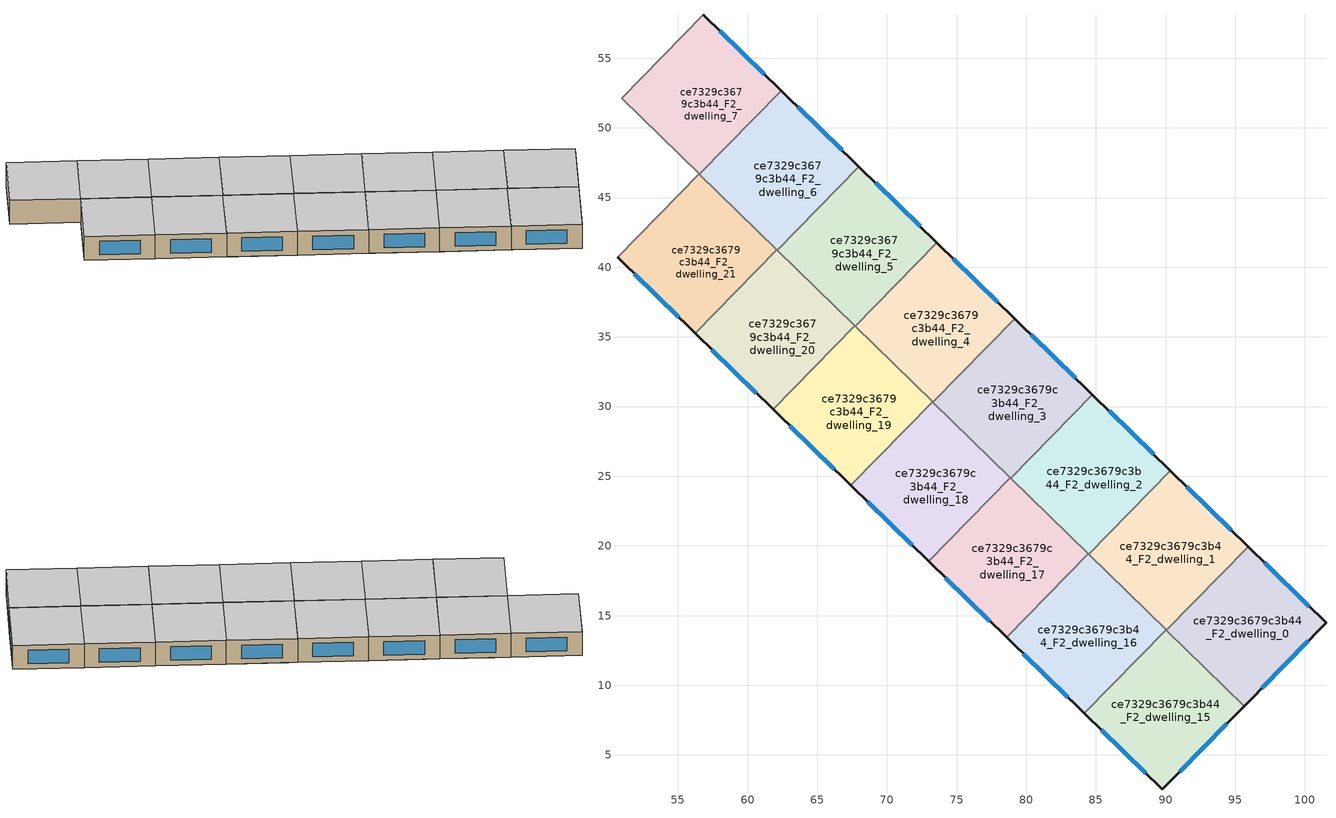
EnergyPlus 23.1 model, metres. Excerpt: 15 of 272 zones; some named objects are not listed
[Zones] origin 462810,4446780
ce7329c3679c3b44_F2_dwelling_0
 floor to ce7329c3679c3b44_F1_dwelling_1 (EU_floor_Construction): 101.51,14.48 95.65,8.52 90.24,13.8 96.09,19.78 z6
 floor to ce7329c3679c3b44_F1_dwelling_0 (EU_floor_Construction): 95.65,8.52 95.64,8.51 90.23,13.79 90.24,13.8 z6
 floor to ce7329c3679c3b44_F1_dwelling_3 (EU_floor_Construction): 96.09,19.78 90.23,13.79 90.06,13.95 95.92,19.95 z6
 wall outside (EU_wall_Construction): 95.64,8.51 101.51,14.48 95.92,19.95 z6:9
 wall to ce7329c3679c3b44_F2_dwelling_1 (EU_wall_Construction): 95.92,19.95 90.06,13.95 z6:9
 wall to ce7329c3679c3b44_F2_dwelling_15 (EU_wall_Construction): 90.06,13.95 95.64,8.51 z6:9
 window (EU_Window_Construction): 96.89,9.79 100.25,13.2 / 100.32,15.65 97.12,18.78 z6.64:8.36
 ceiling to ce7329c3679c3b44_F3_dwelling_0 (EU_floor_Construction): 95.64,8.51 101.51,14.48 95.92,19.95 90.06,13.95 z9
ce7329c3679c3b44_F2_dwelling_1
 floor to ce7329c3679c3b44_F1_dwelling_3 (EU_floor_Construction): 95.92,19.95 90.06,13.95 84.82,19.06 90.68,25.06 z6
 floor to ce7329c3679c3b44_F1_dwelling_5 (EU_floor_Construction): 90.68,25.06 84.82,19.06 84.47,19.41 90.33,25.4 z6
 wall outside (EU_wall_Construction): 95.92,19.95 90.33,25.4 z6:9
 wall to ce7329c3679c3b44_F2_dwelling_2 (EU_wall_Construction): 90.33,25.4 84.47,19.41 z6:9
 wall to ce7329c3679c3b44_F2_dwelling_16 (EU_wall_Construction): 84.47,19.41 90.04,13.97 z6:9
 wall to ce7329c3679c3b44_F2_dwelling_15 (EU_wall_Construction): 90.04,13.97 90.06,13.95 z6:9
 window (EU_Window_Construction): 94.72,21.12 91.53,24.23 z6.64:8.36
 ceiling to ce7329c3679c3b44_F3_dwelling_1 (EU_floor_Construction): 90.06,13.95 95.92,19.95 90.33,25.4 84.47,19.41 z9
ce7329c3679c3b44_F2_dwelling_15
 floor to ce7329c3679c3b44_F1_dwelling_0 (EU_floor_Construction): 95.64,8.51 89.76,2.53 84.37,7.79 90.23,13.79 z6
 floor to ce7329c3679c3b44_F1_dwelling_2 (EU_floor_Construction): 90.23,13.79 84.37,7.79 84.18,7.98 90.04,13.97 z6
 wall outside (EU_wall_Construction): 84.18,7.97 89.76,2.53 95.64,8.51 z6:9
 wall to ce7329c3679c3b44_F2_dwelling_16 (EU_wall_Construction): 90.04,13.97 84.18,7.97 z6:9
 window (EU_Window_Construction): 91.02,3.81 94.38,7.23 / 85.38,6.81 88.56,3.7 z6.64:8.36
 ceiling to ce7329c3679c3b44_F3_dwelling_15 (EU_floor_Construction): 89.76,2.53 95.64,8.51 90.04,13.97 84.18,7.97 z9
ce7329c3679c3b44_F2_dwelling_16
 floor to ce7329c3679c3b44_F1_dwelling_2 (EU_floor_Construction): 90.04,13.97 84.18,7.98 78.97,13.07 84.82,19.06 z6
 floor adiabatic (EU_floor_Construction): 84.82,19.06 78.97,13.07 78.6,13.43 84.45,19.43 z6
 wall outside (EU_wall_Construction): 78.59,13.43 84.18,7.97 z6:9
 wall to ce7329c3679c3b44_F2_dwelling_17 (EU_wall_Construction): 84.45,19.43 78.59,13.43 z6:9
 wall to ce7329c3679c3b44_F2_dwelling_2 (EU_wall_Construction): 84.47,19.4 84.45,19.43 z6:9
 window (EU_Window_Construction): 79.79,12.26 82.98,9.14 z6.64:8.36
 ceiling to ce7329c3679c3b44_F3_dwelling_16 (EU_floor_Construction): 84.18,7.97 90.04,13.97 84.45,19.43 78.59,13.43 z9
ce7329c3679c3b44_F2_dwelling_17
 floor adiabatic (EU_floor_Construction): 84.45,19.43 78.6,13.43 73.56,18.35 79.42,24.34 z6
 floor to ce7329c3679c3b44_F1_dwelling_6 (EU_floor_Construction): 79.42,24.34 73.56,18.35 73.01,18.88 78.87,24.88 z6
 wall outside (EU_wall_Construction): 73.01,18.88 78.59,13.43 z6:9
 wall to ce7329c3679c3b44_F2_dwelling_18 (EU_wall_Construction): 78.87,24.88 73.01,18.88 z6:9
 wall to ce7329c3679c3b44_F2_dwelling_2 (EU_wall_Construction): 84.45,19.43 78.89,24.86 z6:9
 wall to ce7329c3679c3b44_F2_dwelling_3 (EU_wall_Construction): 78.89,24.86 78.87,24.88 z6:9
 window (EU_Window_Construction): 74.21,17.72 77.4,14.6 z6.64:8.36
 ceiling to ce7329c3679c3b44_F3_dwelling_17 (EU_floor_Construction): 78.59,13.43 84.45,19.43 78.87,24.88 73.01,18.88 z9
ce7329c3679c3b44_F2_dwelling_18
 floor to ce7329c3679c3b44_F1_dwelling_6 (EU_floor_Construction): 78.87,24.88 73.01,18.88 68.16,23.62 74.01,29.62 z6
 floor to ce7329c3679c3b44_F1_dwelling_8 (EU_floor_Construction): 74.01,29.62 68.16,23.62 67.42,24.34 73.28,30.34 z6
 wall outside (EU_wall_Construction): 67.42,24.34 73.01,18.88 z6:9
 wall to ce7329c3679c3b44_F2_dwelling_19 (EU_wall_Construction): 73.28,30.34 67.42,24.34 z6:9
 wall to ce7329c3679c3b44_F2_dwelling_3 (EU_wall_Construction): 78.87,24.88 73.3,30.31 z6:9
 wall to ce7329c3679c3b44_F2_dwelling_4 (EU_wall_Construction): 73.3,30.31 73.28,30.34 z6:9
 window (EU_Window_Construction): 68.62,23.17 71.81,20.05 z6.64:8.36
 ceiling to ce7329c3679c3b44_F3_dwelling_18 (EU_floor_Construction): 73.01,18.88 78.87,24.88 73.28,30.34 67.42,24.34 z9
ce7329c3679c3b44_F2_dwelling_19
 floor to ce7329c3679c3b44_F1_dwelling_8 (EU_floor_Construction): 73.28,30.34 67.42,24.34 62.75,28.9 68.61,34.9 z6
 floor to ce7329c3679c3b44_F1_dwelling_10 (EU_floor_Construction): 68.61,34.9 62.75,28.9 61.84,29.79 67.69,35.79 z6
 wall outside (EU_wall_Construction): 61.84,29.79 67.42,24.34 z6:9
 wall to ce7329c3679c3b44_F2_dwelling_20 (EU_wall_Construction): 67.7,35.79 61.84,29.79 z6:9
 wall to ce7329c3679c3b44_F2_dwelling_4 (EU_wall_Construction): 73.28,30.34 67.72,35.77 z6:9
 wall to ce7329c3679c3b44_F2_dwelling_5 (EU_wall_Construction): 67.72,35.77 67.7,35.79 z6:9
 window (EU_Window_Construction): 63.03,28.62 66.23,25.51 z6.64:8.36
 ceiling to ce7329c3679c3b44_F3_dwelling_19 (EU_floor_Construction): 67.42,24.34 73.28,30.34 67.7,35.79 61.84,29.79 z9
ce7329c3679c3b44_F2_dwelling_2
 floor to ce7329c3679c3b44_F1_dwelling_5 (EU_floor_Construction): 90.33,25.4 84.47,19.41 79.42,24.34 85.28,30.34 z6
 floor to ce7329c3679c3b44_F1_dwelling_7 (EU_floor_Construction): 85.28,30.34 79.42,24.34 78.89,24.86 84.75,30.86 z6
 wall outside (EU_wall_Construction): 90.33,25.4 84.75,30.86 z6:9
 wall to ce7329c3679c3b44_F2_dwelling_3 (EU_wall_Construction): 84.75,30.86 78.89,24.86 z6:9
 window (EU_Window_Construction): 89.14,26.57 85.94,29.69 z6.64:8.36
 ceiling to ce7329c3679c3b44_F3_dwelling_2 (EU_floor_Construction): 84.47,19.41 90.33,25.4 84.75,30.86 78.89,24.86 z9
ce7329c3679c3b44_F2_dwelling_20
 floor to ce7329c3679c3b44_F1_dwelling_10 (EU_floor_Construction): 67.69,35.79 61.84,29.79 57.34,34.18 63.2,40.18 z6
 floor to ce7329c3679c3b44_F1_dwelling_12 (EU_floor_Construction): 63.2,40.18 57.34,34.18 56.25,35.25 62.11,41.25 z6
 wall outside (EU_wall_Construction): 56.25,35.25 61.84,29.79 z6:9
 wall to ce7329c3679c3b44_F2_dwelling_21 (EU_wall_Construction): 62.11,41.25 56.25,35.25 z6:9
 wall to ce7329c3679c3b44_F2_dwelling_5 (EU_wall_Construction): 67.7,35.79 62.13,41.22 z6:9
 wall to ce7329c3679c3b44_F2_dwelling_6 (EU_wall_Construction): 62.13,41.22 62.11,41.24 z6:9
 window (EU_Window_Construction): 57.45,34.08 60.64,30.96 z6.64:8.36
 ceiling to ce7329c3679c3b44_F3_dwelling_20 (EU_floor_Construction): 61.84,29.79 67.7,35.79 62.11,41.25 56.25,35.25 z9
ce7329c3679c3b44_F2_dwelling_21
 floor to ce7329c3679c3b44_F1_dwelling_12 (EU_floor_Construction): 62.11,41.25 56.25,35.25 51.94,39.46 57.8,45.46 z6
 floor to ce7329c3679c3b44_F1_dwelling_14 (EU_floor_Construction): 57.8,45.46 51.94,39.46 50.67,40.7 56.52,46.7 z6
 wall outside (EU_wall_Construction): 50.67,40.7 56.25,35.25 z6:9
 wall to ce7329c3679c3b44_F2_dwelling_22 (EU_wall_Construction): 56.52,46.7 50.67,40.7 z6:9
 wall to ce7329c3679c3b44_F2_dwelling_6 (EU_wall_Construction): 62.11,41.25 56.55,46.68 z6:9
 wall to ce7329c3679c3b44_F2_dwelling_7 (EU_wall_Construction): 56.55,46.68 56.52,46.7 z6:9
 window (EU_Window_Construction): 51.86,39.53 55.06,36.42 z6.64:8.36
 ceiling to ce7329c3679c3b44_F3_dwelling_21 (EU_floor_Construction): 56.25,35.25 62.11,41.25 56.52,46.7 50.67,40.7 z9
ce7329c3679c3b44_F2_dwelling_3
 floor to ce7329c3679c3b44_F1_dwelling_7 (EU_floor_Construction): 84.75,30.86 78.89,24.86 74.01,29.62 79.87,35.62 z6
 floor to ce7329c3679c3b44_F1_dwelling_9 (EU_floor_Construction): 79.87,35.62 74.01,29.62 73.3,30.31 79.16,36.31 z6
 wall outside (EU_wall_Construction): 84.75,30.86 79.16,36.31 z6:9
 wall to ce7329c3679c3b44_F2_dwelling_4 (EU_wall_Construction): 79.16,36.31 73.3,30.31 z6:9
 window (EU_Window_Construction): 83.55,32.03 80.36,35.14 z6.64:8.36
 ceiling to ce7329c3679c3b44_F3_dwelling_3 (EU_floor_Construction): 78.89,24.86 84.75,30.86 79.16,36.31 73.3,30.31 z9
ce7329c3679c3b44_F2_dwelling_4
 floor to ce7329c3679c3b44_F1_dwelling_9 (EU_floor_Construction): 79.16,36.31 73.3,30.31 68.61,34.9 74.46,40.9 z6
 floor to ce7329c3679c3b44_F1_dwelling_11 (EU_floor_Construction): 74.46,40.9 68.61,34.9 67.72,35.77 73.57,41.77 z6
 wall outside (EU_wall_Construction): 79.16,36.31 73.58,41.77 z6:9
 wall to ce7329c3679c3b44_F2_dwelling_5 (EU_wall_Construction): 73.58,41.77 67.72,35.77 z6:9
 window (EU_Window_Construction): 77.96,37.48 74.77,40.6 z6.64:8.36
 ceiling to ce7329c3679c3b44_F3_dwelling_4 (EU_floor_Construction): 73.3,30.31 79.16,36.31 73.58,41.77 67.72,35.77 z9
ce7329c3679c3b44_F2_dwelling_5
 floor to ce7329c3679c3b44_F1_dwelling_11 (EU_floor_Construction): 73.58,41.77 67.72,35.77 63.2,40.18 69.06,46.18 z6
 floor to ce7329c3679c3b44_F1_dwelling_13 (EU_floor_Construction): 69.06,46.18 63.2,40.18 62.13,41.22 67.99,47.22 z6
 wall outside (EU_wall_Construction): 73.58,41.77 67.99,47.22 z6:9
 wall to ce7329c3679c3b44_F2_dwelling_6 (EU_wall_Construction): 67.99,47.22 62.13,41.22 z6:9
 window (EU_Window_Construction): 72.38,42.93 69.19,46.05 z6.64:8.36
 ceiling to ce7329c3679c3b44_F3_dwelling_5 (EU_floor_Construction): 67.72,35.77 73.58,41.77 67.99,47.22 62.13,41.22 z9
ce7329c3679c3b44_F2_dwelling_6
 floor to ce7329c3679c3b44_F1_dwelling_13 (EU_floor_Construction): 67.99,47.22 62.13,41.22 57.8,45.46 63.65,51.45 z6
 floor to ce7329c3679c3b44_F1_dwelling_15 (EU_floor_Construction): 63.65,51.45 57.8,45.46 56.55,46.68 62.4,52.67 z6
 wall outside (EU_wall_Construction): 67.99,47.22 62.4,52.67 z6:9
 wall to ce7329c3679c3b44_F2_dwelling_7 (EU_wall_Construction): 62.4,52.67 56.55,46.68 z6:9
 window (EU_Window_Construction): 66.79,48.39 63.6,51.51 z6.64:8.36
 ceiling to ce7329c3679c3b44_F3_dwelling_6 (EU_floor_Construction): 62.13,41.22 67.99,47.22 62.4,52.67 56.55,46.68 z9
ce7329c3679c3b44_F2_dwelling_7
 floor to ce7329c3679c3b44_F1_dwelling_15 (EU_floor_Construction): 62.4,52.67 56.55,46.68 52.39,50.74 58.25,56.73 z6
 floor to ce7329c3679c3b44_F1_dwelling_17 (EU_floor_Construction): 58.25,56.73 52.39,50.74 50.96,52.13 56.82,58.13 z6
 wall outside (EU_wall_Construction): 62.4,52.67 56.82,58.13 z6:9
 wall to ce7329c3679c3b44_F2_dwelling_8 (EU_wall_Construction): 56.82,58.13 50.96,52.13 z6:9
 wall to ce7329c3679c3b44_F2_dwelling_22 (EU_wall_Construction): 50.96,52.13 56.52,46.7 z6:9
 window (EU_Window_Construction): 61.21,53.84 58.01,56.96 z6.64:8.36
 ceiling to ce7329c3679c3b44_F3_dwelling_7 (EU_floor_Construction): 56.55,46.68 62.4,52.67 56.82,58.13 50.96,52.13 z9
[Building]
EU S2 Campaign: North Axis=0; Terrain=City; Solar Distribution=FullExterior
[Site:Location]
Yerevan-Zvartnots.Intl.AP: Latitude=40.15; Longitude=44.383; Time Zone=4; Elevation=854
[SizingPeriod:WeatherFileDays]
AnnualSizingPeriod: Begin Month=1; Begin Day of Month=1; End Month=12; End Day of Month=31; Day of Week for Start Day=Monday; Use Weather File Daylight Saving Period=No; Use Weather File Rain and Snow Indicators=No
[MATERIAL]
EU_InternalMass_Material: Roughness=MediumRough; Thickness=0.1; Conductivity=1; Density=1800; Specific Heat=900; Thermal Absorptance=0.9; Solar Absorptance=0.7; Visible Absorptance=0.7
[MATERIAL:NOMASS] Roughness=MediumRough; Thermal Absorptance=0.9; Solar Absorptance=0.7; Visible Absorptance=0.7
Name | Thermal Resistance
EU_wall_NoMass | 1.05043
EU_floor_NoMass | 0.478065
[WINDOWMATERIAL:SIMPLEGLAZINGSYSTEM]
EU_Window_SimpleGlazing: UFactor=2.5566; Solar Heat Gain Coefficient=0.75; Visible Transmittance=0.75
[CONSTRUCTION]
EU_wall_Construction: EU_wall_NoMass
EU_floor_Construction: EU_floor_NoMass
EU_Window_Construction: EU_Window_SimpleGlazing
EU_InternalMass_Construction: EU_InternalMass_Material
[ZONE] Type=1; Multiplier=1; Ceiling Height=autocalculate; Floor Area=autocalculate; Part of Total Floor Area=Yes
Name | Volume
ce7329c3679c3b44_F2_dwelling_0; ce7329c3679c3b44_F2_dwelling_15 | 196.343
ce7329c3679c3b44_F2_dwelling_1 | 196.312
ce7329c3679c3b44_F2_dwelling_16; ce7329c3679c3b44_F2_dwelling_2; ce7329c3679c3b44_F2_dwelling_20; ce7329c3679c3b44_F2_dwelling_21; ce7329c3679c3b44_F2_dwelling_5; ce7329c3679c3b44_F2_dwelling_7 | 196.347
ce7329c3679c3b44_F2_dwelling_17; ce7329c3679c3b44_F2_dwelling_18 | 196.33
ce7329c3679c3b44_F2_dwelling_19 | 196.365
ce7329c3679c3b44_F2_dwelling_3 | 196.329
ce7329c3679c3b44_F2_dwelling_4 | 196.348
ce7329c3679c3b44_F2_dwelling_6 | 196.3125
[INTERNALMASS] Construction=EU_InternalMass_Construction
Name | Zone or ZoneList | Surface Area
ce7329c3679c3b44_F2_dwelling_0_EU_InternalMass | ce7329c3679c3b44_F2_dwelling_0 | 65.4476
ce7329c3679c3b44_F2_dwelling_1_EU_InternalMass | ce7329c3679c3b44_F2_dwelling_1 | 65.4373
ce7329c3679c3b44_F2_dwelling_2_EU_InternalMass | ce7329c3679c3b44_F2_dwelling_2 | 65.449
ce7329c3679c3b44_F2_dwelling_3_EU_InternalMass | ce7329c3679c3b44_F2_dwelling_3 | 65.443
ce7329c3679c3b44_F2_dwelling_4_EU_InternalMass | ce7329c3679c3b44_F2_dwelling_4 | 65.449
ce7329c3679c3b44_F2_dwelling_5_EU_InternalMass | ce7329c3679c3b44_F2_dwelling_5 | 65.449
ce7329c3679c3b44_F2_dwelling_6_EU_InternalMass | ce7329c3679c3b44_F2_dwelling_6 | 65.4373
ce7329c3679c3b44_F2_dwelling_7_EU_InternalMass | ce7329c3679c3b44_F2_dwelling_7 | 65.449
ce7329c3679c3b44_F2_dwelling_15_EU_InternalMass | ce7329c3679c3b44_F2_dwelling_15 | 65.4476
ce7329c3679c3b44_F2_dwelling_16_EU_InternalMass | ce7329c3679c3b44_F2_dwelling_16 | 65.449
ce7329c3679c3b44_F2_dwelling_17_EU_InternalMass | ce7329c3679c3b44_F2_dwelling_17 | 65.4433
ce7329c3679c3b44_F2_dwelling_18_EU_InternalMass | ce7329c3679c3b44_F2_dwelling_18 | 65.4433
ce7329c3679c3b44_F2_dwelling_19_EU_InternalMass | ce7329c3679c3b44_F2_dwelling_19 | 65.4548
ce7329c3679c3b44_F2_dwelling_20_EU_InternalMass | ce7329c3679c3b44_F2_dwelling_20 | 65.4489
ce7329c3679c3b44_F2_dwelling_21_EU_InternalMass | ce7329c3679c3b44_F2_dwelling_21 | 65.449
[OTHEREQUIPMENT] Fuel Type=Electricity; Design Level Calculation Method=Watts/Area; Power per Zone Floor Area=1; Fraction Latent=0; Fraction Radiant=0; Fraction Lost=0; Carbon Dioxide Generation Rate=0; EndUse Subcategory=EU_Step8_InternalGains
Name | Zone or ZoneList or Space or SpaceList | Schedule
EU_Step8_InternalGain_ce7329c3679c3b44_F2_dwelling_0_f000 | ce7329c3679c3b44_F2_dwelling_0 | EU_Step8_GainSchedule_ce7329c3679c3b44_F2_dwelling_0_f000
EU_Step8_InternalGain_ce7329c3679c3b44_F2_dwelling_1_f000 | ce7329c3679c3b44_F2_dwelling_1 | EU_Step8_GainSchedule_ce7329c3679c3b44_F2_dwelling_1_f000
EU_Step8_InternalGain_ce7329c3679c3b44_F2_dwelling_2_f000 | ce7329c3679c3b44_F2_dwelling_2 | EU_Step8_GainSchedule_ce7329c3679c3b44_F2_dwelling_2_f000
EU_Step8_InternalGain_ce7329c3679c3b44_F2_dwelling_3_f000 | ce7329c3679c3b44_F2_dwelling_3 | EU_Step8_GainSchedule_ce7329c3679c3b44_F2_dwelling_3_f000
EU_Step8_InternalGain_ce7329c3679c3b44_F2_dwelling_4_f000 | ce7329c3679c3b44_F2_dwelling_4 | EU_Step8_GainSchedule_ce7329c3679c3b44_F2_dwelling_4_f000
EU_Step8_InternalGain_ce7329c3679c3b44_F2_dwelling_5_f000 | ce7329c3679c3b44_F2_dwelling_5 | EU_Step8_GainSchedule_ce7329c3679c3b44_F2_dwelling_5_f000
EU_Step8_InternalGain_ce7329c3679c3b44_F2_dwelling_6_f000 | ce7329c3679c3b44_F2_dwelling_6 | EU_Step8_GainSchedule_ce7329c3679c3b44_F2_dwelling_6_f000
EU_Step8_InternalGain_ce7329c3679c3b44_F2_dwelling_7_f000 | ce7329c3679c3b44_F2_dwelling_7 | EU_Step8_GainSchedule_ce7329c3679c3b44_F2_dwelling_7_f000
EU_Step8_InternalGain_ce7329c3679c3b44_F2_dwelling_15_f000 | ce7329c3679c3b44_F2_dwelling_15 | EU_Step8_GainSchedule_ce7329c3679c3b44_F2_dwelling_15_f000
EU_Step8_InternalGain_ce7329c3679c3b44_F2_dwelling_16_f000 | ce7329c3679c3b44_F2_dwelling_16 | EU_Step8_GainSchedule_ce7329c3679c3b44_F2_dwelling_16_f000
EU_Step8_InternalGain_ce7329c3679c3b44_F2_dwelling_17_f000 | ce7329c3679c3b44_F2_dwelling_17 | EU_Step8_GainSchedule_ce7329c3679c3b44_F2_dwelling_17_f000
EU_Step8_InternalGain_ce7329c3679c3b44_F2_dwelling_18_f000 | ce7329c3679c3b44_F2_dwelling_18 | EU_Step8_GainSchedule_ce7329c3679c3b44_F2_dwelling_18_f000
EU_Step8_InternalGain_ce7329c3679c3b44_F2_dwelling_19_f000 | ce7329c3679c3b44_F2_dwelling_19 | EU_Step8_GainSchedule_ce7329c3679c3b44_F2_dwelling_19_f000
EU_Step8_InternalGain_ce7329c3679c3b44_F2_dwelling_20_f000 | ce7329c3679c3b44_F2_dwelling_20 | EU_Step8_GainSchedule_ce7329c3679c3b44_F2_dwelling_20_f000
EU_Step8_InternalGain_ce7329c3679c3b44_F2_dwelling_21_f000 | ce7329c3679c3b44_F2_dwelling_21 | EU_Step8_GainSchedule_ce7329c3679c3b44_F2_dwelling_21_f000
[ZONEVENTILATION:DESIGNFLOWRATE] Schedule=EU_AlwaysOn; Design Flow Rate Calculation Method=AirChanges/Hour; Air Changes per Hour=0.557805; Ventilation Type=Natural; Fan Pressure Rise=0; Fan Total Efficiency=1; Constant Term Coefficient=1; Temperature Term Coefficient=0; Velocity Term Coefficient=0; Velocity Squared Term Coefficient=0; Minimum Indoor Temperature=-100; Maximum Indoor Temperature=100; Delta Temperature=-100; Minimum Outdoor Temperature=-100; Maximum Outdoor Temperature=100; Maximum Wind Speed=40
Name | Zone or ZoneList or Space or SpaceList
EU_ConstantAir_ce7329c3679c3b44_F2_dwelling_0 | ce7329c3679c3b44_F2_dwelling_0
EU_ConstantAir_ce7329c3679c3b44_F2_dwelling_1 | ce7329c3679c3b44_F2_dwelling_1
EU_ConstantAir_ce7329c3679c3b44_F2_dwelling_2 | ce7329c3679c3b44_F2_dwelling_2
EU_ConstantAir_ce7329c3679c3b44_F2_dwelling_3 | ce7329c3679c3b44_F2_dwelling_3
EU_ConstantAir_ce7329c3679c3b44_F2_dwelling_4 | ce7329c3679c3b44_F2_dwelling_4
EU_ConstantAir_ce7329c3679c3b44_F2_dwelling_5 | ce7329c3679c3b44_F2_dwelling_5
EU_ConstantAir_ce7329c3679c3b44_F2_dwelling_6 | ce7329c3679c3b44_F2_dwelling_6
EU_ConstantAir_ce7329c3679c3b44_F2_dwelling_7 | ce7329c3679c3b44_F2_dwelling_7
EU_ConstantAir_ce7329c3679c3b44_F2_dwelling_15 | ce7329c3679c3b44_F2_dwelling_15
EU_ConstantAir_ce7329c3679c3b44_F2_dwelling_16 | ce7329c3679c3b44_F2_dwelling_16
EU_ConstantAir_ce7329c3679c3b44_F2_dwelling_17 | ce7329c3679c3b44_F2_dwelling_17
EU_ConstantAir_ce7329c3679c3b44_F2_dwelling_18 | ce7329c3679c3b44_F2_dwelling_18
EU_ConstantAir_ce7329c3679c3b44_F2_dwelling_19 | ce7329c3679c3b44_F2_dwelling_19
EU_ConstantAir_ce7329c3679c3b44_F2_dwelling_20 | ce7329c3679c3b44_F2_dwelling_20
EU_ConstantAir_ce7329c3679c3b44_F2_dwelling_21 | ce7329c3679c3b44_F2_dwelling_21
[HVACTEMPLATE:ZONE:IDEALLOADSAIRSYSTEM] System Availability Schedule=EU_AlwaysOn; Maximum Heating Supply Air Temperature=50; Minimum Cooling Supply Air Temperature=13; Maximum Heating Supply Air Humidity Ratio=0.0156; Minimum Cooling Supply Air Humidity Ratio=0.0077; Heating Limit=NoLimit; Cooling Limit=NoLimit; Heating Availability Schedule=EU_AlwaysOn; Cooling Availability Schedule=EU_CoolingOff; Dehumidification Control Type=ConstantSensibleHeatRatio; Cooling Sensible Heat Ratio=0.7; Dehumidification Setpoint=60; Humidification Control Type=None; Humidification Setpoint=30; Outdoor Air Method=None; Outdoor Air Flow Rate per Person=0.00944; Outdoor Air Flow Rate per Zone Floor Area=0; Outdoor Air Flow Rate per Zone=0; Demand Controlled Ventilation Type=None; Outdoor Air Economizer Type=NoEconomizer; Heat Recovery Type=None; Sensible Heat Recovery Effectiveness=0.7; Latent Heat Recovery Effectiveness=0.65
Name | Template Thermostat
ce7329c3679c3b44_F2_dwelling_0 | EU_HeatOnly_ce7329c3679c3b44_F2_dwelling_0
ce7329c3679c3b44_F2_dwelling_1 | EU_HeatOnly_ce7329c3679c3b44_F2_dwelling_1
ce7329c3679c3b44_F2_dwelling_2 | EU_HeatOnly_ce7329c3679c3b44_F2_dwelling_2
ce7329c3679c3b44_F2_dwelling_3 | EU_HeatOnly_ce7329c3679c3b44_F2_dwelling_3
ce7329c3679c3b44_F2_dwelling_4 | EU_HeatOnly_ce7329c3679c3b44_F2_dwelling_4
ce7329c3679c3b44_F2_dwelling_5 | EU_HeatOnly_ce7329c3679c3b44_F2_dwelling_5
ce7329c3679c3b44_F2_dwelling_6 | EU_HeatOnly_ce7329c3679c3b44_F2_dwelling_6
ce7329c3679c3b44_F2_dwelling_7 | EU_HeatOnly_ce7329c3679c3b44_F2_dwelling_7
ce7329c3679c3b44_F2_dwelling_15 | EU_HeatOnly_ce7329c3679c3b44_F2_dwelling_15
ce7329c3679c3b44_F2_dwelling_16 | EU_HeatOnly_ce7329c3679c3b44_F2_dwelling_16
ce7329c3679c3b44_F2_dwelling_17 | EU_HeatOnly_ce7329c3679c3b44_F2_dwelling_17
ce7329c3679c3b44_F2_dwelling_18 | EU_HeatOnly_ce7329c3679c3b44_F2_dwelling_18
ce7329c3679c3b44_F2_dwelling_19 | EU_HeatOnly_ce7329c3679c3b44_F2_dwelling_19
ce7329c3679c3b44_F2_dwelling_20 | EU_HeatOnly_ce7329c3679c3b44_F2_dwelling_20
ce7329c3679c3b44_F2_dwelling_21 | EU_HeatOnly_ce7329c3679c3b44_F2_dwelling_21
[SIZING:ZONE] Zone Cooling Design Supply Air Temperature Input Method=SupplyAirTemperature; Zone Cooling Design Supply Air Temperature=13; Zone Heating Design Supply Air Temperature Input Method=SupplyAirTemperature; Zone Heating Design Supply Air Temperature=50; Zone Cooling Design Supply Air Humidity Ratio=0.008; Zone Heating Design Supply Air Humidity Ratio=0.008; Cooling Design Air Flow Method=DesignDay; Cooling Design Air Flow Rate=0; Cooling Minimum Air Flow per Zone Floor Area=0.000762; Cooling Minimum Air Flow=0; Cooling Minimum Air Flow Fraction=0.2; Heating Design Air Flow Method=DesignDay; Heating Design Air Flow Rate=0; Heating Maximum Air Flow per Zone Floor Area=0.002032; Heating Maximum Air Flow=0.141576; Heating Maximum Air Flow Fraction=0.3; Account for Dedicated Outdoor Air System=No; Dedicated Outdoor Air System Control Strategy=NeutralSupplyAir; Dedicated Outdoor Air Low Setpoint Temperature for Design=autosize; Dedicated Outdoor Air High Setpoint Temperature for Design=autosize; Zone Load Sizing Method=Sensible Load Only No Latent Load; Zone Latent Cooling Design Supply Air Humidity Ratio Input Method=HumidityRatioDifference; Zone Cooling Design Supply Air Humidity Ratio Difference=0.005; Zone Latent Heating Design Supply Air Humidity Ratio Input Method=HumidityRatioDifference; Zone Humidification Design Supply Air Humidity Ratio Difference=0.005
ce7329c3679c3b44_F2_dwelling_0; ce7329c3679c3b44_F2_dwelling_1; ce7329c3679c3b44_F2_dwelling_2; ce7329c3679c3b44_F2_dwelling_3; ce7329c3679c3b44_F2_dwelling_4; ce7329c3679c3b44_F2_dwelling_5; ce7329c3679c3b44_F2_dwelling_6; ce7329c3679c3b44_F2_dwelling_7; ce7329c3679c3b44_F2_dwelling_15; ce7329c3679c3b44_F2_dwelling_16; ce7329c3679c3b44_F2_dwelling_17; ce7329c3679c3b44_F2_dwelling_18; ce7329c3679c3b44_F2_dwelling_19; ce7329c3679c3b44_F2_dwelling_20; ce7329c3679c3b44_F2_dwelling_21
[SCHEDULE:CONSTANT]
Name | Hourly Value
EU_AlwaysOn | 1
EU_CoolingOff | 0
[SCHEDULE:FILE] Column Number=1; Rows to Skip at Top=0; Number of Hours of Data=8760; Column Separator=Comma; Interpolate to Timestep=No; Minutes per Item=60; Adjust Schedule for Daylight Savings=Yes
Name | File
EU_Step8_GainSchedule_ce7329c3679c3b44_F2_dwelling_0_f000 | ../../schedules/ce7329c3679c3b44/ce7329c3679c3b44_F2_dwelling_0_f000_gain.csv
EU_Step8_GainSchedule_ce7329c3679c3b44_F2_dwelling_1_f000 | ../../schedules/ce7329c3679c3b44/ce7329c3679c3b44_F2_dwelling_1_f000_gain.csv
EU_Step8_GainSchedule_ce7329c3679c3b44_F2_dwelling_2_f000 | ../../schedules/ce7329c3679c3b44/ce7329c3679c3b44_F2_dwelling_2_f000_gain.csv
EU_Step8_GainSchedule_ce7329c3679c3b44_F2_dwelling_3_f000 | ../../schedules/ce7329c3679c3b44/ce7329c3679c3b44_F2_dwelling_3_f000_gain.csv
EU_Step8_GainSchedule_ce7329c3679c3b44_F2_dwelling_4_f000 | ../../schedules/ce7329c3679c3b44/ce7329c3679c3b44_F2_dwelling_4_f000_gain.csv
EU_Step8_GainSchedule_ce7329c3679c3b44_F2_dwelling_5_f000 | ../../schedules/ce7329c3679c3b44/ce7329c3679c3b44_F2_dwelling_5_f000_gain.csv
EU_Step8_GainSchedule_ce7329c3679c3b44_F2_dwelling_6_f000 | ../../schedules/ce7329c3679c3b44/ce7329c3679c3b44_F2_dwelling_6_f000_gain.csv
EU_Step8_GainSchedule_ce7329c3679c3b44_F2_dwelling_7_f000 | ../../schedules/ce7329c3679c3b44/ce7329c3679c3b44_F2_dwelling_7_f000_gain.csv
EU_Step8_GainSchedule_ce7329c3679c3b44_F2_dwelling_15_f000 | ../../schedules/ce7329c3679c3b44/ce7329c3679c3b44_F2_dwelling_15_f000_gain.csv
EU_Step8_GainSchedule_ce7329c3679c3b44_F2_dwelling_16_f000 | ../../schedules/ce7329c3679c3b44/ce7329c3679c3b44_F2_dwelling_16_f000_gain.csv
EU_Step8_GainSchedule_ce7329c3679c3b44_F2_dwelling_17_f000 | ../../schedules/ce7329c3679c3b44/ce7329c3679c3b44_F2_dwelling_17_f000_gain.csv
EU_Step8_GainSchedule_ce7329c3679c3b44_F2_dwelling_18_f000 | ../../schedules/ce7329c3679c3b44/ce7329c3679c3b44_F2_dwelling_18_f000_gain.csv
EU_Step8_GainSchedule_ce7329c3679c3b44_F2_dwelling_19_f000 | ../../schedules/ce7329c3679c3b44/ce7329c3679c3b44_F2_dwelling_19_f000_gain.csv
EU_Step8_GainSchedule_ce7329c3679c3b44_F2_dwelling_20_f000 | ../../schedules/ce7329c3679c3b44/ce7329c3679c3b44_F2_dwelling_20_f000_gain.csv
EU_Step8_GainSchedule_ce7329c3679c3b44_F2_dwelling_21_f000 | ../../schedules/ce7329c3679c3b44/ce7329c3679c3b44_F2_dwelling_21_f000_gain.csv
